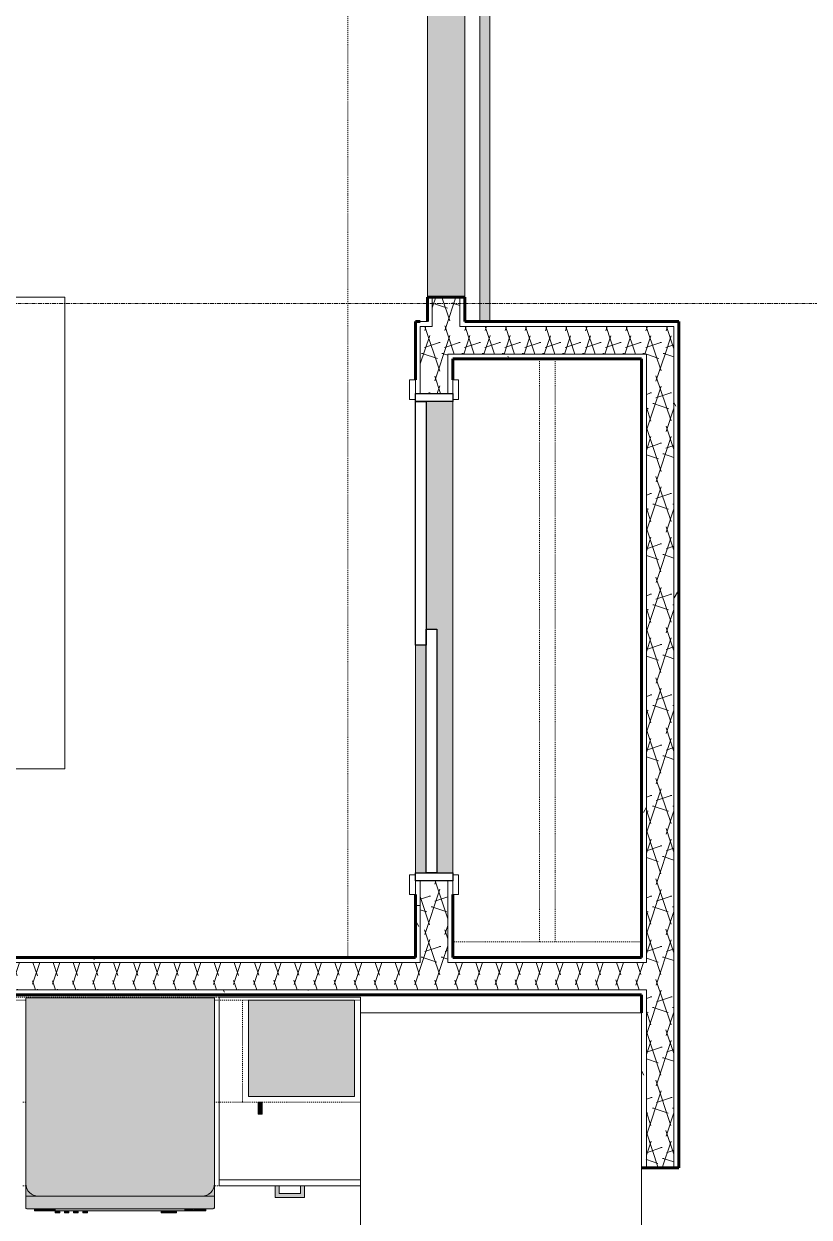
# Model space of a CAD drawing. Header units: inches. Extents: x -4169 to -1846, y 9706 to 12377.
# Drawn here: x -3326.7 to -3226.7, y 11418.9 to 11570.8 of the extents above; entities that cross this region are included whole.
import ezdxf

# ---------------------------------------------------------------- set-up
doc = ezdxf.new("R2010")
doc.units = ezdxf.units.IN
doc.header["$MEASUREMENT"] = 0
doc.linetypes.add('Dash', pattern=[0.25, 0.125, -0.125])
doc.linetypes.add('Grid Line 1_2_', pattern=[0.875, 0.5, -0.125, 0.125, -0.125])
for name, color, linetype, lineweight in [('0-1', 7, 'Continuous', 5), ('0-2', 50, 'Continuous', 18), ('A-DOOR-1', 250, 'Continuous', 9), ('A-DOOR-2', 90, 'Continuous', 30), ('A-DOOR-3', 135, 'Continuous', 18), ('A-DOOR-4', 50, 'Continuous', 18), ('A-DOOR-5', 10, 'Continuous', 60), ('A-DOOR-FRAM-1', 90, 'Continuous', 30), ('A-WALL-1', 8, 'Continuous', 5), ('A-WALL-4', 10, 'Continuous', 60), ('A-WALL-5', 50, 'Continuous', 18), ('A-WALL-PATT-1', 250, 'Continuous', 9), ('A-WALL-PATT-2', 253, 'Continuous', 9), ('I-FURN-1', 250, 'Continuous', 9), ('I-FURN-HDLN-1', 250, 'Dash', 9), ('Q-CASE-1', 9, 'Continuous', 9), ('Q-CASE-3', 250, 'Continuous', 9), ('Q-CASE-4', 250, 'Dash', 9), ('Q-CASE-5', 254, 'Continuous', 9), ('Q-CASE-HDLN-1', 250, 'Dash', 9), ('Q-SPCQ-1', 250, 'Continuous', 9), ('Q-SPCQ-2', 55, 'Continuous', 9), ('S-GRID-1', 1, 'Grid Line 1_2_', 9)]:
    doc.layers.add(name, color=color, linetype=linetype, lineweight=lineweight)
pattern_1 = [(0, (0, 0), (20.48, 5.12), [0.845, -14.515, 0.845, -14.515, -81.92]), (0, (0, 0), (20.48, 5.12), [-30.72, 0.845, -29.875, 0.845, -14.515, -35.84]), (0, (0, 0), (20.48, 5.12), [-76.8, 0.845, -9.395, 0.845, -24.755]), (120, (7.68, 2.56), (-14.67405, 15.1762003), [0.845, -14.515, 0.845, -14.515, -81.92]), (120, (7.68, 2.56), (-14.67405, 15.1762003), [-30.72, 0.845, -29.875, 0.845, -14.515, -35.84]), (120, (7.68, 2.56), (-14.67405, 15.1762003), [-76.8, 0.845, -9.395, 0.845, -24.755]), (240, (10.24, 12.8), (-5.80595, -20.2962003), [0.845, -14.515, 0.845, -14.515, -81.92]), (240, (10.24, 12.8), (-5.80595, -20.2962003), [-30.72, 0.845, -29.875, 0.845, -14.515, -35.84]), (240, (10.24, 12.8), (-5.80595, -20.2962003), [-76.8, 0.845, -9.395, 0.845, -24.755])]
pattern_2 = [(161.57, (0.32, 0.32), (-2.560496185, -0.000537386), [0, -18.214, 2.022, 0]), (18.43, (-0.32, 0.32), (-2.560496185, 0.000537386), [0, -18.214, 2.022, 0]), (108.43, (0.32, 0.32), (1.27922091, -6.400876726), [6.07, -14.166]), (71.57, (-0.32, 0.32), (1.27922091, 6.400876726), [6.07, -14.166])]

# ---------------------------------------------------------------- blocks, each defined once
blk = doc.blocks.new('SLIDING - FLUSH - 5-0 x 6-8-2636084-ENLARGED RCP - 2ND FLOOR PLAN')
at = {"layer": 'A-DOOR-1'}
for p, q in [((-32.75, 3.25), (-30.25, 3.25)), ((-32.75, 2.5), (-32.75, 3.25)), ((-30.25, 3.25), (-30.25, 2.5)), ((30.25, 3.25), (32.75, 3.25)), ((30.25, 2.5), (30.25, 3.25)), ((32.75, 3.25), (32.75, 2.5)), ((-30.25, 2.5), (-32.75, 2.5)), ((32.75, 2.5), (30.25, 2.5)), ((-32.75, -2.25), (-30.25, -2.25)), ((-32.75, -3), (-32.75, -2.25)), ((-30.25, -3), (-32.75, -3)), ((-30.25, -2.25), (-30.25, -3)), ((30.25, -2.25), (32.75, -2.25)), ((30.25, -3), (30.25, -2.25)), ((32.75, -3), (30.25, -3)), ((32.75, -2.25), (32.75, -3))]:
    blk.add_line(p, q, dxfattribs=at)
at = {"layer": 'A-DOOR-2'}
for p, q in [((-1, 0.5), (30, 0.5)), ((-1, -0.88), (-1, 0.5)), ((30, 0.5), (30, -0.88)), ((-30, -0.88), (1, -0.88)), ((-30, -2.25), (-30, -0.88)), ((30, -0.88), (-1, -0.88)), ((1, -0.88), (1, -2.25)), ((1, -2.25), (-30, -2.25))]:
    blk.add_line(p, q, dxfattribs=at)
at = {"layer": 'A-DOOR-FRAM-1'}
for p, q in [((-31, 2.5), (-30, 2.5)), ((-31, -2.25), (-31, 2.5)), ((-30, 2.5), (-30, -2.25)), ((30, 2.5), (31, 2.5)), ((30, -2.25), (30, 2.5)), ((31, 2.5), (31, -2.25)), ((-30, -2.25), (-31, -2.25)), ((31, -2.25), (30, -2.25))]:
    blk.add_line(p, q, dxfattribs=at)
blk = doc.blocks.new('Refrigerator_-_Side-by-Side_6047 - 36_ X 30_-345559-ENLARGED RCP - 2ND FLOOR PLAN')
at = {"layer": 'Q-SPCQ-1'}
for p, q in [((17.87, 14.42), (-17.88, 14.42)), ((-17.88, 14.42), (-17.88, -15.58)), ((17.87, -15.58), (17.87, 14.42)), ((-17.88, -15.58), (17.87, -15.58))]:
    blk.add_line(p, q, dxfattribs=at)
blk = doc.blocks.new('OD_CW_Countertop - OD_CW_Countertop-2585267-ENLARGED RCP - 2ND FLOOR PLAN')
at = {"layer": 'Q-CASE-HDLN-1'}
for p, q in [((0.74, 0), (7.86, 0)), ((8.36, 0), (11.11, 0)), ((11.61, 0), (19.34, 0)), ((43.34, 0), (43.84, 0)), ((76.84, 0), (83.96, 0)), ((84.46, 0), (87.21, 0)), ((87.71, 0), (118.84, 0)), ((118.84, 0), (118.84, -24)), ((0.74, -24), (0.74, -22)), ((118.84, -24), (0.74, -24))]:
    blk.add_line(p, q, dxfattribs=at)
blk = doc.blocks.new('Dishwasher_15404 - 34_ counter-1372825-ENLARGED RCP - 2ND FLOOR PLAN')
at = {"layer": 'Q-SPCQ-2'}
for points in [[(0, -24), (23.68, -24), (24.08, -23.95), (24.46, -23.79), (24.83, -23.48), (25.07, -23.15), (25.2, -22.77), (25.25, -22.43), (25.25, -1.57), (25.17, -1.1), (24.98, -0.71), (24.74, -0.42), (24.46, -0.21), (24.08, -0.05), (23.68, 0), (0, 0), (0, -15.5)], [(26.68, -24), (26.82, -23.94), (26.87, -23.8), (26.87, -0.15), (26.82, -0.06), (26.68, 0), (25.25, 0), (25.25, -24), (26.59, -24)], [(27.12, -2.61), (27.12, -1.09), (26.87, -1.09), (26.87, -2.61)], [(27.12, -3.81), (27.12, -2.61), (26.87, -2.63), (26.87, -3.81)], [(27.12, -20.19), (27.12, -3.81), (26.87, -3.81), (26.87, -20.19)], [(27.37, -5.81), (27.37, -4.82), (27.12, -4.82), (27.12, -5.81)], [(27.37, -6.79), (27.37, -5.81), (27.12, -5.81), (27.12, -6.79)], [(27.37, -16.74), (27.37, -16.15), (27.12, -16.15), (27.12, -16.74)], [(27.37, -17.92), (27.37, -17.33), (27.12, -17.33), (27.12, -17.92)], [(27.37, -19.1), (27.37, -18.51), (27.12, -18.51), (27.12, -19.1)], [(27.12, -20.28), (27.37, -20.28), (27.37, -19.69), (27.12, -19.69), (27.12, -20.19)], [(26.87, -21.39), (27.12, -21.39), (27.12, -20.19), (26.87, -20.19), (26.87, -21.24)], [(26.87, -22.91), (27.12, -22.91), (27.12, -21.39), (26.87, -21.39)]]:
    blk.add_hatch(color=256, dxfattribs=at).paths.add_polyline_path(points, flags=0)
h = blk.add_hatch(color=256, dxfattribs=at)
h.paths.add_polyline_path([(25.25, -24), (25.25, -22.43), (25.2, -22.83), (24.96, -23.33), (24.74, -23.58), (24.46, -23.79), (24.08, -23.95), (23.68, -24), (25.05, -24)], flags=0)
h.paths.add_polyline_path([(25.25, -1.57), (25.25, 0), (23.68, 0), (24.08, -0.05), (24.46, -0.21), (24.83, -0.52), (25.04, -0.79), (25.22, -1.25)], flags=0)
h = blk.add_hatch(color=256, dxfattribs=at)
h.paths.add_polyline_path([(25.07, -23.15), (25.12, -23.05), (25.13, -22.98)], flags=0)
h.paths.add_polyline_path([(25.2, -22.8), (25.22, -22.75), (25.2, -22.78)], flags=0)
h.paths.add_polyline_path([(25, -0.74), (24.96, -0.67), (24.98, -0.71)], flags=0)
at = {"layer": 'Q-SPCQ-1'}
for p, q in [((0, -24), (0, 0)), ((0, 0), (23.68, 0)), ((23.68, 0), (25.25, 0)), ((25.25, 0), (26.68, 0)), ((25.25, 0), (25.25, -1.57)), ((26.87, -0.2), (26.87, -23.8)), ((27.12, -1.09), (26.87, -1.09)), ((27.12, -2.61), (27.12, -1.09)), ((25.25, -1.57), (25.25, -22.43)), ((27.12, -3.81), (27.12, -2.61)), ((27.12, -20.19), (27.12, -3.81)), ((27.12, -4.82), (27.37, -4.82)), ((27.37, -5.81), (27.37, -4.82)), ((27.37, -6.79), (27.37, -5.81)), ((27.37, -6.79), (27.12, -6.79)), ((27.37, -16.15), (27.12, -16.15)), ((27.37, -16.74), (27.37, -16.15)), ((27.37, -16.74), (27.12, -16.74)), ((27.37, -17.33), (27.12, -17.33)), ((27.37, -17.92), (27.12, -17.92)), ((27.37, -17.92), (27.37, -17.33)), ((27.37, -18.51), (27.12, -18.51)), ((27.37, -19.1), (27.12, -19.1)), ((27.37, -19.69), (27.12, -19.69)), ((27.37, -19.1), (27.37, -18.51)), ((27.37, -20.28), (27.37, -19.69)), ((27.12, -21.39), (27.12, -20.19)), ((27.37, -20.28), (27.12, -20.28)), ((25.25, -22.43), (25.25, -24)), ((27.12, -22.91), (27.12, -21.39)), ((23.68, -24), (0, -24)), ((25.25, -24), (23.68, -24)), ((26.68, -24), (25.25, -24)), ((27.12, -22.91), (26.87, -22.91))]:
    blk.add_line(p, q, dxfattribs=at)
for centre, radius, start, end in [((26.68, -0.2), 0.197, 0, 90), ((23.68, -1.57), 1.57, 0, 90), ((23.68, -1.57), 1.57, 32.077, 42.3359), ((23.68, -1.57), 1.57, 17.8182, 27.5266), ((23.68, -1.57), 1.57, 0, 13.6425), ((26.68, -0.2), 0.197, 15, 75), ((23.68, -22.43), 1.57, 270, 0), ((23.68, -22.43), 1.57, 346.3575, 0), ((23.68, -22.43), 1.57, 317.6641, 327.923), ((23.68, -22.43), 1.57, 332.4734, 342.1818), ((26.68, -23.8), 0.197, 270, 0)]:
    blk.add_arc(centre, radius, start, end, dxfattribs=at)
blk = doc.blocks.new('BARN - FLUSH - 3-0 x 7-0 BARN DOOR-2638557-ENLARGED RCP - 2ND FLOOR PLAN')
at = {"layer": 'A-DOOR-3'}
for points in [[(-58.5, 5.82), (-58.5, 6), (-60, 6), (-60, 5.67), (-58.5, 5.67)], [(-21, 5.82), (-57, 5.82), (-57, 4.07), (-21, 4.07)], [(-22.23, 6), (-23.73, 6), (-23.73, 5.82), (-22.23, 5.82)]]:
    blk.add_hatch(color=256, dxfattribs=at).paths.add_polyline_path(points, flags=0)
h = blk.add_hatch(color=256, dxfattribs=at)
h.paths.add_polyline_path([(21, 5.57), (-21, 5.55), (-21, 4.95), (21, 4.95), (21, 5.55)], flags=0)
h.paths.add_polyline_path([(-57, 5.57), (-60, 5.55), (-60, 4.95), (-57, 4.95), (-57, 5.57)], flags=0)
h = blk.add_hatch(color=256, dxfattribs=at)
h.paths.add_polyline_path([(21, 4.32), (21, 4.95), (-21, 4.95), (-21, 4.32), (17.92, 4.32)], flags=0)
h.paths.add_polyline_path([(-57, 4.79), (-57, 4.95), (-60, 4.95), (-60, 4.32), (-57, 4.34), (-57, 4.78)], flags=0)
at = {"layer": 'A-DOOR-4'}
for p, q in [((-60, 5.57), (-57, 5.57)), ((-60, 5.57), (-60, 4.95)), ((-60, 4.95), (-60, 4.32)), ((-57, 4.07), (-57, 5.82)), ((-57, 5.82), (-21, 5.82)), ((-21, 5.82), (-21, 4.07)), ((-21, 5.57), (21, 5.57)), ((21, 4.95), (21, 5.57)), ((21, 4.32), (21, 4.95)), ((-57, 4.32), (-60, 4.32)), ((-21, 4.07), (-57, 4.07)), ((21, 4.32), (-21, 4.32))]:
    blk.add_line(p, q, dxfattribs=at)
at = {"layer": 'A-DOOR-5'}
for p, q in [((-60, 6), (-60, 5.67)), ((-58.5, 6), (-60, 6)), ((-60, 5.67), (-58.5, 5.67)), ((-58.5, 5.67), (-58.5, 6)), ((-23.73, 6), (-23.73, 5.82)), ((-22.23, 6), (-23.73, 6)), ((-22.23, 5.82), (-22.23, 6))]:
    blk.add_line(p, q, dxfattribs=at)
blk = doc.blocks.new('OD_CW_Closet - OD_CW_Closet-2472542-ENLARGED RCP - 2ND FLOOR PLAN')
at = {"layer": 'Q-CASE-HDLN-1'}
for p, q in [((0.74, -24), (0.74, 0)), ((0.74, 0), (6.74, 0)), ((9.24, 0), (69.74, 0)), ((72.24, 0), (74.9, 0)), ((0.74, -11), (74.9, -11)), ((0.74, -13), (74.9, -13))]:
    blk.add_line(p, q, dxfattribs=at)
blk = doc.blocks.new('Bed-Standard - Queen 60_ x 79_-1433484-ENLARGED RCP - 2ND FLOOR PLAN')
at = {"layer": 'I-FURN-1'}
for p, q in [((-19.31, 41.3), (40.69, 41.3)), ((-19.31, -37.7), (-19.31, 41.3)), ((40.69, 41.3), (40.69, -37.7)), ((40.69, -23.7), (-19.31, -17.13)), ((-16.31, -23.7), (37.69, -23.7)), ((-16.31, -35.7), (-16.31, -23.7)), ((37.69, -35.7), (37.69, -23.7)), ((-16.31, -35.7), (37.69, -35.7)), ((40.69, -37.7), (-19.31, -37.7))]:
    blk.add_line(p, q, dxfattribs=at)
at = {"layer": 'I-FURN-HDLN-1'}
for p, q in [((-55.31, 77.3), (64.69, 77.3)), ((-55.31, -37.7), (-55.31, 77.3)), ((64.69, 77.3), (64.69, -37.7))]:
    blk.add_line(p, q, dxfattribs=at)
blk = doc.blocks.new('Base Cabinet 3 Drawer 230 - Base Cabinet 3 Drawer 230 18_-2579417-ENLARGED RCP - 2ND FLOOR PLAN')
at = {"layer": 'Q-CASE-5'}
blk.add_hatch(color=256, dxfattribs=at).paths.add_polyline_path([(2.61, 25), (2.61, 25.5), (-1.14, 25.5), (-1.14, 24), (-0.64, 24), (-0.64, 25), (2.11, 25), (2.11, 24), (2.61, 24)], flags=0)
at = {"layer": 'Q-CASE-3'}
for p, q in [((-1.14, 24), (-1.14, 25.5)), ((-1.14, 25.5), (2.61, 25.5)), ((2.11, 25), (-0.64, 25)), ((-0.64, 24), (-0.64, 25)), ((2.11, 24), (2.11, 25)), ((2.61, 25.5), (2.61, 24)), ((-8.26, 24), (9.74, 24)), ((-8.26, 23.25), (-8.26, 24)), ((9.74, 23.25), (-8.26, 23.25)), ((-8.26, 23.25), (-8.26, 0)), ((-1.14, 24), (-0.64, 24)), ((2.61, 24), (2.11, 24)), ((9.74, 24), (9.74, 23.25)), ((9.74, 0), (9.74, 23.25)), ((-8.26, 0), (9.74, 0))]:
    blk.add_line(p, q, dxfattribs=at)
blk = doc.blocks.new('300 Series Wall Hung Cabinet_302 - 30_ X 24_-2588232-ENLARGED RCP - 2ND FLOOR PLAN')
at = {"layer": 'Q-CASE-4'}
for p, q in [((-15, 0.19), (-15, 13.19)), ((-15, 13.19), (-11.43, 13.19)), ((12.57, 13.19), (13.07, 13.19)), ((15, 4.87), (15, 0.19)), ((-11.43, 0.19), (-15, 0.19)), ((15, 0.19), (12.57, 0.19))]:
    blk.add_line(p, q, dxfattribs=at)
blk = doc.blocks.new('300 Series Wall Hung Cabinet_301 - 15_ x 24_-V50-ENLARGED RCP - 2ND FLOOR PLAN')
at = {"layer": 'Q-CASE-1'}
for points in [[(-6.75, -0.19), (-6.75, -12.44), (6.75, -12.44), (6.75, -0.19)], [(-5.5, -13.19), (-5.5, -14.69), (-5.01, -14.69), (-5.01, -13.19)]]:
    blk.add_hatch(color=256, dxfattribs=at).paths.add_polyline_path(points, flags=0)
at = {"layer": 'Q-CASE-3'}
for p, q in [((-6.75, -12.44), (-6.75, -0.19)), ((-6.75, -0.19), (6.75, -0.19)), ((6.75, -0.19), (6.75, -12.44)), ((6.75, -12.44), (-6.75, -12.44)), ((-5.01, -13.19), (-5.5, -13.19)), ((-5.5, -13.19), (-5.5, -14.69)), ((-5.01, -14.69), (-5.01, -13.19)), ((-5.5, -14.69), (-5.01, -14.69))]:
    blk.add_line(p, q, dxfattribs=at)
at = {"layer": 'Q-CASE-4'}
for p, q in [((7.5, -0.19), (-7.5, -0.19)), ((-7.5, -0.19), (-7.5, -13.19)), ((7.5, -13.19), (7.5, -0.19)), ((-7.5, -13.19), (7.5, -13.19))]:
    blk.add_line(p, q, dxfattribs=at)
blk = doc.blocks.new('CTR - 1st Phase - Unit Layouts_rvt-1-ENLARGED RCP - 2ND FLOOR PLAN')
at = {"layer": 'A-WALL-1'}
blk.add_hatch(color=256, dxfattribs=at).paths.add_polyline_path([(-3270.57, 11535.99), (-3270.57, 11571.99), (-3275.32, 11571.99), (-3275.32, 11535.99), (-3271.2, 11535.99)], flags=0)
h = blk.add_hatch(color=256, dxfattribs=at)
h.paths.add_polyline_path([(-3275.47, 11462.73), (-3275.47, 11491.73), (-3276.85, 11491.73), (-3276.85, 11462.73), (-3276.22, 11462.73)], flags=0)
h.paths.add_polyline_path([(-3272.72, 11462.73), (-3272.1, 11462.73), (-3272.1, 11522.73), (-3275.47, 11522.73), (-3275.47, 11493.73), (-3274.1, 11493.73), (-3274.1, 11462.73), (-3272.79, 11462.73)], flags=0)
at = {"layer": 'A-WALL-PATT-1'}
h = blk.add_hatch(dxfattribs=at)
h.set_pattern_fill('FP_1', color=256, style=0, pattern_type=2)
h.set_pattern_definition(pattern_1)
h.paths.add_polyline_path([(-3274.7, 11532.89), (-3274.7, 11535.99), (-3275.32, 11535.99), (-3275.32, 11532.89)], flags=0)
h.paths.add_polyline_path([(-3274.7, 11571.99), (-3274.7, 11572.61), (-3275.32, 11572.61), (-3275.32, 11571.99)], flags=0)
h.paths.add_polyline_path([(-3274.7, 11576.11), (-3274.7, 11623.26), (-3275.32, 11623.26), (-3275.32, 11576.11)], flags=0)
h = blk.add_hatch(dxfattribs=at)
h.set_pattern_fill('FP_1', color=256, style=0, pattern_type=2)
h.set_pattern_definition(pattern_1)
h.paths.add_polyline_path([(-3270.57, 11532.89), (-3270.57, 11535.99), (-3271.2, 11535.99), (-3271.2, 11532.89)], flags=0)
h.paths.add_polyline_path([(-3270.57, 11571.99), (-3270.57, 11623.26), (-3271.2, 11623.24), (-3271.2, 11571.99)], flags=0)
h = blk.add_hatch(dxfattribs=at)
h.set_pattern_fill('FP_1', color=256, style=0, pattern_type=2)
h.set_pattern_definition(pattern_1)
h.paths.add_polyline_path([(-3276.22, 11451.99), (-3276.22, 11461.73), (-3276.85, 11461.73), (-3276.85, 11451.99)], flags=0)
h.paths.add_polyline_path([(-3276.22, 11523.73), (-3276.22, 11532.89), (-3276.85, 11532.89), (-3276.85, 11523.73)], flags=0)
h = blk.add_hatch(dxfattribs=at)
h.set_pattern_fill('FP_1', color=256, style=0, pattern_type=2)
h.set_pattern_definition(pattern_1)
h.paths.add_polyline_path([(-3243.32, 11425.23), (-3243.32, 11532.26), (-3243.95, 11532.26), (-3243.95, 11425.23)], flags=0)
h = blk.add_hatch(dxfattribs=at)
h.set_pattern_fill('FP_1', color=256, style=0, pattern_type=2)
h.set_pattern_definition(pattern_1)
h.paths.add_polyline_path([(-3272.1, 11528.14), (-3247.45, 11528.14), (-3247.45, 11528.76), (-3272.1, 11528.76)], flags=0)
h = blk.add_hatch(dxfattribs=at)
h.set_pattern_fill('FP_1', color=256, style=0, pattern_type=2)
h.set_pattern_definition(pattern_1)
h.paths.add_polyline_path([(-3247.45, 11425.23), (-3247.45, 11447.86), (-3248.07, 11447.86), (-3248.07, 11425.23)], flags=0)
h.paths.add_polyline_path([(-3248.07, 11451.36), (-3247.45, 11451.36), (-3247.45, 11528.14), (-3248.07, 11528.14), (-3248.07, 11451.9)], flags=0)
h = blk.add_hatch(dxfattribs=at)
h.set_pattern_fill('FP_1', color=256, style=0, pattern_type=2)
h.set_pattern_definition(pattern_1)
h.paths.add_polyline_path([(-3248.07, 11451.36), (-3248.07, 11451.99), (-3272.72, 11451.99), (-3272.72, 11451.36), (-3248.08, 11451.36)], flags=0)
h.paths.add_polyline_path([(-3400.45, 11451.36), (-3276.22, 11451.36), (-3276.22, 11451.99), (-3402.55, 11451.99), (-3402.55, 11451.36)], flags=0)
h = blk.add_hatch(dxfattribs=at)
h.set_pattern_fill('FP_1', color=256, style=0, pattern_type=2)
h.set_pattern_definition(pattern_1)
h.paths.add_polyline_path([(-3248.07, 11447.24), (-3248.07, 11447.86), (-3402.55, 11447.86), (-3402.55, 11447.24), (-3261.59, 11447.24)], flags=0)
at = {"layer": 'A-WALL-PATT-2'}
h = blk.add_hatch(dxfattribs=at)
h.set_pattern_fill('FP_2', color=256, style=0, pattern_type=2)
h.set_pattern_definition(pattern_2)
h.paths.add_polyline_path([(-3271.2, 11532.26), (-3271.2, 11535.99), (-3274.7, 11535.99), (-3274.7, 11532.26), (-3272.1, 11532.26)], flags=0)
h.paths.add_polyline_path([(-3274.7, 11571.99), (-3271.2, 11571.99), (-3271.2, 11623.26), (-3274.7, 11623.26), (-3274.7, 11572.61)], flags=0)
h = blk.add_hatch(dxfattribs=at)
h.set_pattern_fill('FP_2', color=256, style=0, pattern_type=2)
h.set_pattern_definition(pattern_2)
h.paths.add_polyline_path([(-3272.72, 11451.36), (-3272.72, 11461.73), (-3276.22, 11461.73), (-3276.22, 11451.36)], flags=0)
h.paths.add_polyline_path([(-3276.22, 11523.73), (-3272.72, 11523.73), (-3272.72, 11532.26), (-3276.22, 11532.26), (-3276.22, 11526.01)], flags=0)
h = blk.add_hatch(dxfattribs=at)
h.set_pattern_fill('FP_2', color=256, style=0, pattern_type=2)
h.set_pattern_definition(pattern_2)
h.paths.add_polyline_path([(-3247.45, 11528.76), (-3243.95, 11528.76), (-3243.95, 11532.26), (-3272.72, 11532.26), (-3272.72, 11528.76), (-3261.59, 11528.76)], flags=0)
h = blk.add_hatch(dxfattribs=at)
h.set_pattern_fill('FP_2', color=256, style=0, pattern_type=2)
h.set_pattern_definition(pattern_2)
h.paths.add_polyline_path([(-3243.95, 11425.23), (-3243.95, 11528.76), (-3247.45, 11528.76), (-3247.45, 11425.23)], flags=0)
h = blk.add_hatch(dxfattribs=at)
h.set_pattern_fill('FP_2', color=256, style=0, pattern_type=2)
h.set_pattern_definition(pattern_2)
h.paths.add_polyline_path([(-3248.07, 11447.86), (-3247.45, 11447.86), (-3247.45, 11451.36), (-3403.17, 11451.36), (-3403.17, 11447.86), (-3261.59, 11447.86)], flags=0)
at = {"layer": 'A-WALL-4'}
for p, q in [((-3275.32, 11532.89), (-3275.32, 11535.99)), ((-3275.32, 11535.99), (-3270.57, 11535.99)), ((-3270.57, 11535.99), (-3270.57, 11532.89)), ((-3276.85, 11525.48), (-3276.85, 11532.89)), ((-3276.85, 11532.89), (-3276.22, 11532.89)), ((-3270.57, 11532.89), (-3243.32, 11532.89)), ((-3243.32, 11532.89), (-3243.32, 11532.26)), ((-3243.32, 11532.26), (-3243.32, 11528.14)), ((-3272.1, 11528.14), (-3272.1, 11525.48)), ((-3248.07, 11528.14), (-3272.1, 11528.14)), ((-3248.07, 11451.99), (-3248.07, 11528.14)), ((-3243.32, 11528.14), (-3243.32, 11425.23)), ((-3276.85, 11451.99), (-3276.85, 11459.98)), ((-3272.1, 11459.98), (-3272.1, 11451.99)), ((-3403.17, 11451.99), (-3276.85, 11451.99)), ((-3272.1, 11451.99), (-3248.07, 11451.99)), ((-3248.07, 11447.24), (-3403.17, 11447.24)), ((-3248.07, 11444.93), (-3248.07, 11447.24)), ((-3243.32, 11425.23), (-3248.07, 11425.23))]:
    blk.add_line(p, q, dxfattribs=at)
at = {"layer": 'A-WALL-5'}
for p, q in [((-3275.32, 11571.99), (-3275.32, 11535.99)), ((-3270.57, 11535.99), (-3270.57, 11571.99)), ((-3274.7, 11535.99), (-3274.7, 11532.89)), ((-3271.2, 11535.99), (-3271.2, 11532.89)), ((-3276.22, 11532.89), (-3275.32, 11532.89)), ((-3274.7, 11532.26), (-3274.7, 11532.89)), ((-3271.2, 11532.26), (-3271.2, 11532.89)), ((-3276.22, 11532.26), (-3276.22, 11523.73)), ((-3274.7, 11532.26), (-3276.22, 11532.26)), ((-3271.2, 11532.26), (-3243.95, 11532.26)), ((-3243.95, 11528.76), (-3243.95, 11532.26)), ((-3272.72, 11528.76), (-3272.72, 11523.73)), ((-3272.1, 11528.76), (-3272.72, 11528.76)), ((-3272.1, 11528.76), (-3247.45, 11528.76)), ((-3247.45, 11528.14), (-3247.45, 11528.76)), ((-3247.45, 11451.36), (-3247.45, 11528.14)), ((-3243.95, 11528.14), (-3243.95, 11528.76)), ((-3243.95, 11425.23), (-3243.95, 11528.14)), ((-3272.1, 11462.73), (-3272.1, 11522.73)), ((-3276.85, 11491.73), (-3276.85, 11462.73)), ((-3276.22, 11461.73), (-3276.22, 11451.99)), ((-3272.72, 11461.73), (-3272.72, 11451.99)), ((-3276.22, 11451.36), (-3276.22, 11451.99)), ((-3272.72, 11451.36), (-3272.72, 11451.99)), ((-3403.17, 11451.36), (-3276.22, 11451.36)), ((-3272.72, 11451.36), (-3248.07, 11451.36)), ((-3247.45, 11451.36), (-3248.07, 11451.36)), ((-3403.17, 11447.86), (-3248.07, 11447.86)), ((-3247.45, 11447.86), (-3248.07, 11447.86)), ((-3247.45, 11425.23), (-3247.45, 11447.86))]:
    blk.add_line(p, q, dxfattribs=at)
at = {"layer": '0-2'}
for name, p, rotation in [('BARN - FLUSH - 3-0 x 7-0 BARN DOOR-2638557-ENLARGED RCP - 2ND FLOOR PLAN', (-3272.95, 11553.99), 269.9999999999968), ('Bed-Standard - Queen 60_ x 79_-1433484-ENLARGED RCP - 2ND FLOOR PLAN', (-3362.74, 11516.68), 269.9999999999839), ('OD_CW_Closet - OD_CW_Closet-2472542-ENLARGED RCP - 2ND FLOOR PLAN', (-3272.07, 11453.24), 90.0000000000158), ('SLIDING - FLUSH - 5-0 x 6-8-2636084-ENLARGED RCP - 2ND FLOOR PLAN', (-3274.6, 11492.73), 269.9999999999755), ('OD_CW_Countertop - OD_CW_Countertop-2585267-ENLARGED RCP - 2ND FLOOR PLAN', (-3283.09, 11422.93), 180), ('300 Series Wall Hung Cabinet_302 - 30_ X 24_-2588232-ENLARGED RCP - 2ND FLOOR PLAN', (-3313.85, 11446.74), 180), ('Dishwasher_15404 - 34_ counter-1372825-ENLARGED RCP - 2ND FLOOR PLAN', (-3302.42, 11446.86), 269.9999999999655), ('Base Cabinet 3 Drawer 230 - Base Cabinet 3 Drawer 230 18_-2579417-ENLARGED RCP - 2ND FLOOR PLAN', (-3292.09, 11446.93), 180)]:
    blk.add_blockref(name, p, dxfattribs=dict(at, rotation=rotation))
for name, p in [('300 Series Wall Hung Cabinet_301 - 15_ x 24_-V50-ENLARGED RCP - 2ND FLOOR PLAN', (-3291.35, 11446.74)), ('Refrigerator_-_Side-by-Side_6047 - 36_ X 30_-345559-ENLARGED RCP - 2ND FLOOR PLAN', (-3265.95, 11430.5))]:
    blk.add_blockref(name, p, dxfattribs=at)
blk = doc.blocks.new('CTR - 1st Phase - Shell_rvt-1-ENLARGED RCP - 2ND FLOOR PLAN')
at = {"layer": 'S-GRID-1'}
blk.add_line((-1846.46, 11535.19), (-4136.46, 11535.19), dxfattribs=at)

msp = doc.modelspace()

# ---------------------------------------------------------------- block references
at = {"layer": '0-1'}
for name in ['CTR - 1st Phase - Shell_rvt-1-ENLARGED RCP - 2ND FLOOR PLAN', 'CTR - 1st Phase - Unit Layouts_rvt-1-ENLARGED RCP - 2ND FLOOR PLAN']:
    msp.add_blockref(name, (0, 0), dxfattribs=at)

doc.saveas('drawing.dxf')
